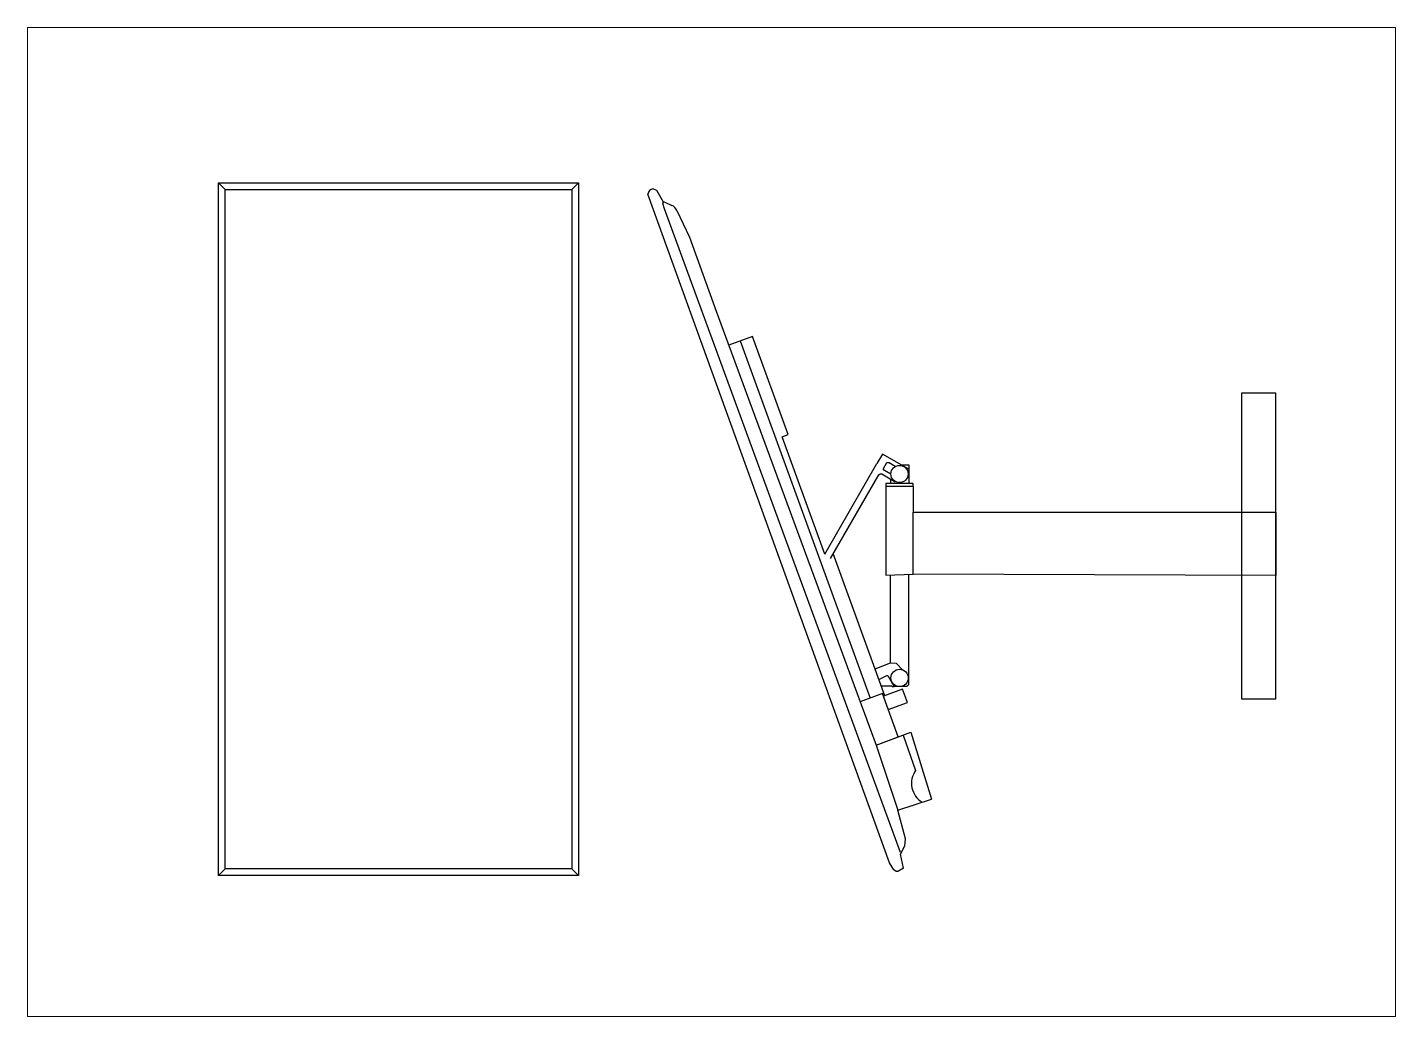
# Paper-space layout 'cad-block.com' of a CAD drawing. Header units: millimetres. Extents: x 0 to 257, y 5 to 190.
# The model-space entities are those that its viewports show. They can reach past a viewport. Long polylines and large blocks are cut down to what shows.
import ezdxf

# ---------------------------------------------------------------- set-up
doc = ezdxf.new("R2010")
doc.units = ezdxf.units.MM
doc.layers.add('cad-block.com', color=250, linetype='Continuous')

msp = doc.modelspace()

# ---------------------------------------------------------------- linework, layer by layer
for p, q in [((-11.24, 822.2), (-15.03, 825.94)), ((-11.29, 437.84), (-11.29, 822.2)), ((-11.24, 822.2), (184.93, 822.15)), ((184.93, 822.15), (184.88, 437.79)), ((184.93, 822.15), (188.67, 825.94)), ((231.09, 822.49), (232.91, 821.83)), ((232.91, 821.83), (236.74, 815.2)), ((364.91, 441.2), (227.99, 819.6)), ((237.49, 811.33), (236.43, 814.23)), ((371.01, 446.96), (237.49, 811.33)), ((244.47, 810.3), (251.5, 795.13)), ((251.5, 795.13), (251.5, 795.13)), ((251.5, 795.13), (266.73, 753.27)), ((266.73, 753.27), (357.21, 507.84)), ((287.24, 739.06), (273.77, 734.16)), ((280.27, 736.53), (353.85, 534.37)), ((307.44, 683.56), (287.24, 739.06)), ((583.68, 706.9), (564.24, 706.9)), ((564.24, 706.9), (564.24, 533.9)), ((583.68, 533.9), (583.68, 706.9)), ((304.05, 682.32), (307.44, 683.56)), ((328.22, 615.9), (304.05, 682.32)), ((328.22, 615.9), (357.76, 667.06)), ((360.88, 672.47), (357.76, 667.06)), ((375.72, 663.91), (360.88, 672.47)), ((361.17, 664.02), (363.34, 667.79)), ((364.58, 667.45), (363.34, 667.79)), ((363.34, 667.79), (364.58, 667.45)), ((363.34, 667.79), (364.58, 667.45)), ((368.09, 665.42), (364.58, 667.45)), ((371.45, 666.37), (375.72, 666.37)), ((375.72, 666.37), (375.72, 655.78)), ((331.34, 613.34), (358.71, 660.74)), ((358.71, 660.74), (359.46, 661.32)), ((359.46, 661.32), (360.41, 661.2)), ((360.41, 661.2), (367.98, 656.83)), ((362.08, 663.12), (361.16, 664.04)), ((365.53, 661.13), (362.08, 663.12)), ((362.08, 663.12), (362.08, 663.12)), ((362.08, 663.12), (362.08, 663.12)), ((362.08, 663.12), (362.08, 663.12)), ((362.08, 663.12), (362.08, 663.12)), ((362.08, 663.12), (362.08, 663.12)), ((362.08, 663.12), (362.08, 663.12)), ((362.08, 663.12), (362.08, 663.12)), ((362.08, 663.12), (362.08, 663.12)), ((362.08, 663.12), (362.08, 663.12)), ((362.08, 663.12), (362.08, 663.12)), ((362.08, 663.12), (362.08, 663.12)), ((378.3, 655.78), (362.81, 655.78)), ((362.81, 655.78), (362.81, 654.27)), ((362.81, 654.27), (378.3, 654.27)), ((362.81, 654.27), (362.81, 604.03)), ((362.81, 654.27), (378.3, 654.27)), ((365.39, 658.32), (365.39, 655.78)), ((378.3, 654.27), (378.3, 655.78)), ((378.3, 654.27), (378.3, 639.67)), ((378.3, 604.47), (378.3, 639.67)), ((378.3, 639.67), (583.68, 639.67)), ((564.24, 639.67), (583.68, 639.67)), ((583.68, 639.67), (583.68, 603.84)), ((362.27, 535.73), (332.98, 616.18)), ((362.81, 604.03), (378.3, 604.47)), ((583.68, 603.84), (378.3, 604.47)), ((365.42, 554.37), (365.42, 604.1)), ((375.72, 542.03), (375.72, 604.03)), ((356.75, 550.9), (365.39, 554.36)), ((365.39, 554.36), (368.65, 554.09)), ((368.65, 554.09), (372.07, 550.51)), ((363.23, 546.97), (358.91, 544.96)), ((363.81, 547.08), (363.23, 546.97)), ((364.2, 546.67), (363.81, 547.08)), ((367.54, 540.89), (364.2, 546.67)), ((364.2, 546.67), (364.2, 546.67)), ((364.2, 546.67), (364.2, 546.67)), ((360.82, 536.9), (348.29, 532.34)), ((360.21, 541.39), (366, 541.39)), ((369.74, 512.4), (360.82, 536.9)), ((372.28, 539.37), (361.36, 535.4)), ((366, 541.39), (366.59, 540.89)), ((366.59, 540.89), (367.54, 540.89)), ((374.58, 540.89), (367.54, 540.89)), ((374.99, 531.92), (372.28, 539.37)), ((375.72, 542.03), (374.58, 540.89)), ((364.07, 527.95), (374.99, 531.92)), ((564.24, 533.9), (583.68, 533.9)), ((357.21, 507.84), (369.74, 512.4)), ((357.21, 507.84), (369.47, 470.98)), ((373.84, 454.84), (369.47, 470.98)), ((371.08, 446.11), (373.49, 450.77)), ((373.49, 450.77), (373.84, 454.84)), ((372.82, 438.07), (371.08, 446.11)), ((-15.03, 434.05), (-11.29, 437.84)), ((-15.03, 434.05), (-15.03, 434.05)), ((184.88, 437.79), (-11.29, 437.84)), ((184.88, 437.79), (188.67, 434.05)), ((367.2, 437.13), (364.91, 441.2)), ((368.54, 436.24), (367.2, 437.13)), ((369.63, 436.24), (368.54, 436.24)), ((372.82, 438.07), (369.63, 436.24))]:
    msp.add_line(p, q)
at = {"color": 1}
for p, q in [((357.21, 507.84), (377, 515.04)), ((372.67, 513.47), (379.63, 493.49)), ((377, 515.04), (388.67, 477.22)), ((357.21, 507.84), (369.47, 470.98)), ((369.47, 470.98), (388.67, 477.22))]:
    msp.add_line(p, q, dxfattribs=at)
msp.add_lwpolyline([(-15.03, 434.05), (-15.03, 825.94), (188.67, 825.94), (188.67, 434.05)], close=True)
msp.add_lwpolyline([(236.74, 815.2), (237.18, 815.24), (241.58, 813.19)])
for centre, radius in [((370.52, 661.2), 4.87), ((370.54, 545.82), 4.93)]:
    msp.add_circle(centre, radius)
for centre, radius, start, end in [((231.26, 819.2), 3.29, 93.0712, 173.0712), ((237.23, 814.52), 0.843, 125.3203, 200), ((239.05, 807.77), 5.98, 25, 65)]:
    msp.add_arc(centre, radius, start, end)
msp.add_arc((389.92, 486.21), 12.61, 144.75947, 238.3807, dxfattribs=at)

psp = doc.layouts.new('cad-block.com')

# ---------------------------------------------------------------- viewports
at = {"layer": 'cad-block.com'}
psp.add_viewport(center=(128.26, 97.64), size=(256.95, 185.6463), view_center_point=(264.05, 634.04), view_height=559.7648, dxfattribs=at)

doc.saveas('drawing.dxf')
